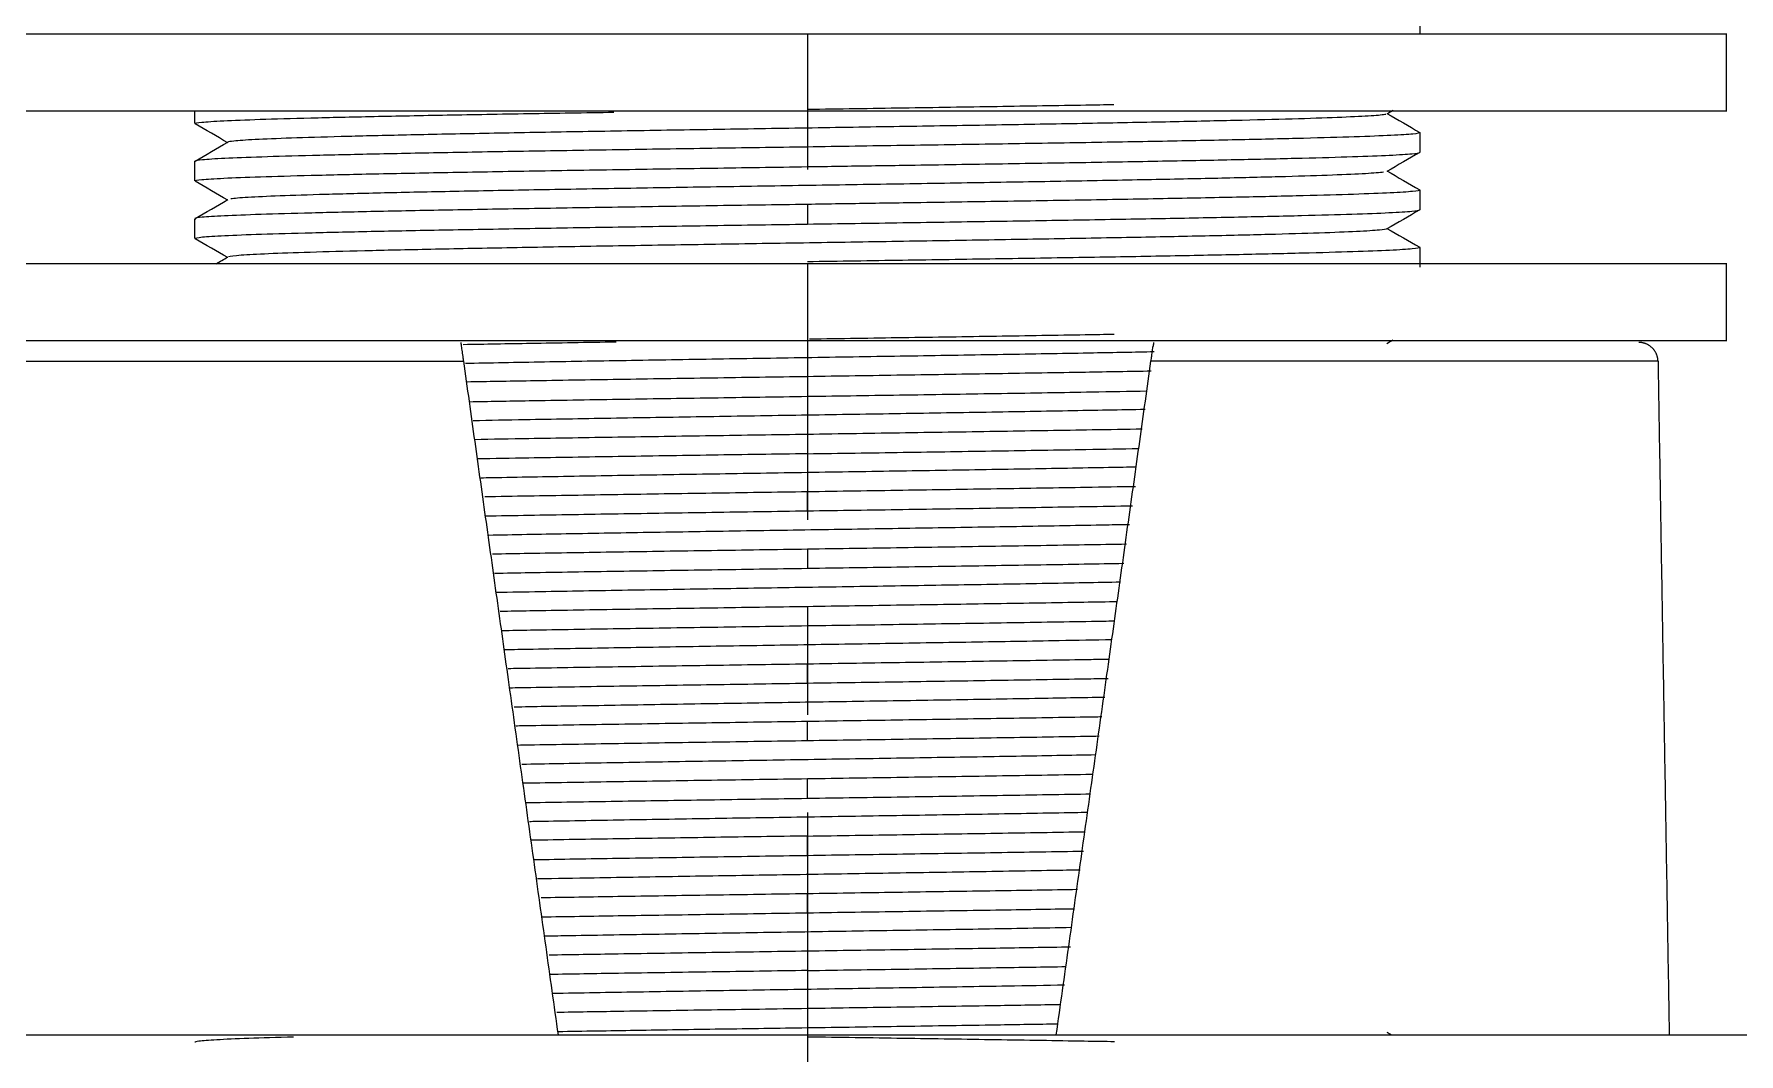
# Model space of a CAD drawing. Extents: x 14141 to 14735, y -16276 to -15436.
# Drawn here: x 14581.89 to 14626.42, y -16032.28 to -16005.64 of the extents above; entities that cross this region are included whole.
import ezdxf

# ---------------------------------------------------------------- set-up
doc = ezdxf.new("R2010")
doc.units = 0
doc.header["$MEASUREMENT"] = 0
doc.linetypes.add('CENTER', pattern=[47.5, 22, -8.5, 8.5, -8.5])
doc.linetypes.add('CENTER2', pattern=[28.575, 19.05, -3.175, 3.175, -3.175])
doc.layers.get('0').update_dxf_attribs({"linetype": 'CONTINUOUS'})
doc.layers.add('CENTER', color=1, linetype='CENTER2')

msp = doc.modelspace()

# ---------------------------------------------------------------- linework, layer by layer
at = {"lineweight": -3}
for points, weights in [([(14602.088, -16005.642), (14578.088, -16005.642), (14578.088, -16005.642)], [1, 0.707106781187, 1]), ([(14626.088, -16005.642), (14626.088, -16005.642), (14602.088, -16005.642)], [1, 0.707106781187, 1]), ([(14578.088, -16007.642), (14578.088, -16007.642), (14602.088, -16007.642)], [1, 0.707106781187, 1]), ([(14602.088, -16007.642), (14626.088, -16007.642), (14626.088, -16007.642)], [1, 0.707106781187, 1]), ([(14602.088, -16011.642), (14578.088, -16011.642), (14578.088, -16011.642)], [1, 0.707106781187, 1]), ([(14626.088, -16011.642), (14626.088, -16011.642), (14602.088, -16011.642)], [1, 0.707106781187, 1]), ([(14578.088, -16013.642), (14578.088, -16013.642), (14602.088, -16013.642)], [1, 0.707106781187, 1]), ([(14602.088, -16013.642), (14626.088, -16013.642), (14626.088, -16013.642)], [1, 0.707106781187, 1]), ([(14593.057, -16013.797), (14593.05, -16013.746), (14593.043, -16013.695)], [1.00018138776, 1.00009711703, 1]), ([(14593.113, -16014.195), (14593.105, -16014.137), (14593.097, -16014.079)], [1.00064820492, 1.00060940843, 1.00055310847]), ([(14611.133, -16013.695), (14611.126, -16013.744), (14611.119, -16013.792)], [1, 1.00003048769, 1.00004927092]), ([(14579.869, -16014.189), (14579.869, -16014.189), (14593.113, -16014.189)], [1, 0.837843470874, 1]), ([(14595.585, -16031.785), (14594.313, -16022.729), (14593.113, -16014.189)], [0.885204992467, 0.875321584899, 0.868524332197]), ([(14608.591, -16031.785), (14609.863, -16022.729), (14611.064, -16014.189)], [0.885204992467, 0.875321584899, 0.868524332197]), ([(14624.307, -16014.189), (14624.307, -16014.189), (14611.064, -16014.189)], [1, 0.837843470874, 1])]:
    msp.add_rational_spline(points, weights, degree=2, dxfattribs=at)
for points, degree in [([(14602.088, -16005.642), (14602.088, -16006.642), (14602.088, -16007.642)], 2), ([(14618.088, -16005.215), (14618.088, -16005.429), (14618.088, -16005.642)], 2), ([(14626.088, -16005.642), (14626.088, -16006.642), (14626.088, -16007.642)], 2), ([(14586.088, -16007.979), (14586.088, -16007.811), (14586.088, -16007.642)], 2), ([(14617.228, -16007.716), (14617.513, -16007.88), (14617.798, -16008.045), (14618.083, -16008.209)], 3), ([(14617.387, -16007.637), (14617.334, -16007.668), (14617.281, -16007.698), (14617.229, -16007.729)], 3), ([(14586.948, -16008.479), (14586.663, -16008.314), (14586.379, -16008.15), (14586.094, -16007.985)], 3), ([(14618.088, -16008.215), (14618.088, -16008.472), (14618.088, -16008.729)], 2), ([(14586.094, -16008.96), (14586.379, -16008.795), (14586.663, -16008.63), (14586.948, -16008.466)], 3), ([(14602.088, -16008.591), (14602.088, -16008.847), (14602.088, -16009.104)], 2), ([(14618.082, -16008.735), (14617.798, -16008.9), (14617.513, -16009.064), (14617.228, -16009.229)], 3), ([(14586.088, -16009.479), (14586.088, -16009.222), (14586.088, -16008.965)], 2), ([(14602.088, -16009.104), (14602.367, -16009.1), (14602.926, -16009.092), (14603.761, -16009.079), (14604.315, -16009.071), (14604.591, -16009.067)], 3), ([(14586.948, -16009.979), (14586.663, -16009.814), (14586.379, -16009.65), (14586.094, -16009.485)], 3), ([(14604.457, -16009.56), (14603.649, -16009.573), (14602.01, -16009.598), (14599.551, -16009.637), (14597.159, -16009.676), (14594.921, -16009.714), (14592.831, -16009.753), (14590.998, -16009.792), (14589.455, -16009.831), (14588.255, -16009.87), (14587.419, -16009.908), (14587.113, -16009.934), (14587.027, -16009.947)], 3), ([(14617.137, -16009.249), (14617.045, -16009.262), (14616.728, -16009.288), (14615.862, -16009.327), (14614.635, -16009.366), (14613.064, -16009.405), (14611.24, -16009.443), (14609.153, -16009.482), (14606.876, -16009.521), (14605.271, -16009.547), (14604.457, -16009.56)], 3), ([(14617.228, -16009.216), (14617.513, -16009.381), (14617.798, -16009.545), (14618.083, -16009.71)], 3), ([(14586.094, -16010.46), (14586.378, -16010.295), (14586.663, -16010.131), (14586.948, -16009.966)], 3), ([(14604.591, -16010.053), (14604.315, -16010.057), (14603.761, -16010.065), (14602.926, -16010.078), (14602.367, -16010.086), (14602.088, -16010.091)], 3), ([(14602.088, -16010.091), (14602.088, -16010.347), (14602.088, -16010.604)], 2), ([(14618.088, -16009.715), (14618.088, -16009.972), (14618.088, -16010.229)], 2), ([(14586.088, -16010.979), (14586.088, -16010.722), (14586.088, -16010.465)], 2), ([(14586.088, -16010.466), (14586.088, -16010.469), (14586.094, -16010.473), (14586.105, -16010.476)], 3), ([(14618.082, -16010.236), (14617.798, -16010.4), (14617.513, -16010.564), (14617.228, -16010.729)], 3), ([(14618.088, -16010.229), (14618.088, -16010.229), (14618.088, -16010.228), (14618.088, -16010.228)], 3), ([(14586.948, -16011.479), (14586.663, -16011.314), (14586.378, -16011.15), (14586.094, -16010.986)], 3), ([(14617.228, -16010.716), (14617.513, -16010.881), (14617.798, -16011.045), (14618.083, -16011.21)], 3), ([(14618.088, -16011.216), (14618.087, -16011.228), (14617.949, -16011.254), (14617.357, -16011.291), (14616.391, -16011.328), (14615.072, -16011.366), (14613.411, -16011.404), (14611.473, -16011.442), (14609.349, -16011.479), (14607.019, -16011.516), (14604.58, -16011.553), (14602.918, -16011.578), (14602.088, -16011.591)], 3), ([(14618.088, -16011.215), (14618.088, -16011.472), (14618.088, -16011.729)], 2), ([(14586.643, -16011.642), (14586.745, -16011.583), (14586.846, -16011.525), (14586.948, -16011.466)], 3), ([(14602.088, -16011.642), (14602.088, -16012.642), (14602.088, -16013.642)], 2), ([(14626.088, -16011.642), (14626.088, -16012.642), (14626.088, -16013.642)], 2), ([(14617.384, -16013.639), (14617.332, -16013.669), (14617.28, -16013.699), (14617.228, -16013.729)], 3), ([(14624.307, -16014.189), (14624.453, -16022.987), (14624.6, -16031.785)], 2), ([(14624.307, -16014.189), (14624.453, -16022.987), (14624.6, -16031.785)], 2), ([(14602.088, -16014.591), (14602.088, -16014.847), (14602.088, -16015.104)], 2), ([(14602.088, -16016.091), (14602.088, -16016.347), (14602.088, -16016.604)], 2), ([(14602.088, -16018.104), (14602.088, -16017.847), (14602.088, -16017.591)], 2), ([(14602.088, -16019.091), (14602.088, -16019.347), (14602.088, -16019.604)], 2), ([(14602.088, -16020.591), (14602.088, -16020.847), (14602.088, -16021.104)], 2), ([(14602.088, -16022.604), (14602.088, -16022.347), (14602.088, -16022.091)], 2), ([(14602.088, -16024.104), (14602.088, -16023.847), (14602.088, -16023.591)], 2), ([(14602.088, -16025.604), (14602.088, -16025.347), (14602.088, -16025.091)], 2), ([(14602.088, -16027.104), (14602.088, -16026.847), (14602.088, -16026.591)], 2), ([(14602.088, -16028.604), (14602.088, -16028.347), (14602.088, -16028.091)], 2), ([(14602.088, -16029.591), (14602.088, -16029.847), (14602.088, -16030.104)], 2), ([(14602.088, -16031.091), (14602.088, -16031.348), (14602.088, -16031.605)], 2), ([(14617.228, -16031.716), (14617.268, -16031.739), (14617.308, -16031.762), (14617.348, -16031.785)], 3)]:
    msp.add_open_spline(points, degree=degree, dxfattribs=at)
for points, knots in [([(14586.088, -16007.979), (14586.088, -16007.967), (14586.212, -16007.943), (14586.779, -16007.906), (14587.732, -16007.868), (14589.066, -16007.83), (14590.727, -16007.792), (14592.645, -16007.754), (14594.743, -16007.718), (14596.271, -16007.693), (14597.037, -16007.681)], [-25.124387, -25.124387, -25.124387, -25.124387, -22.68959, -20.168525, -17.647459, -15.126394, -12.605328, -10.084262, -7.563197, -5.155163, -5.155163, -5.155163, -5.155163]), ([(14617.194, -16007.74), (14617.133, -16007.753), (14616.88, -16007.778), (14616.111, -16007.817), (14614.971, -16007.856), (14613.497, -16007.895), (14611.724, -16007.933), (14609.702, -16007.972), (14607.482, -16008.011), (14605.109, -16008.049), (14602.673, -16008.088), (14600.232, -16008.126), (14597.801, -16008.165), (14595.494, -16008.204), (14593.355, -16008.243), (14591.462, -16008.282), (14589.859, -16008.32), (14588.549, -16008.359), (14587.605, -16008.398), (14587.09, -16008.434), (14586.965, -16008.456), (14586.948, -16008.466)], [246.569462, 246.569462, 246.569462, 246.569462, 249.035157, 251.500851, 253.966546, 256.43224, 258.897935, 261.36363, 263.829324, 266.295019, 268.760713, 271.226408, 273.692103, 276.157797, 278.623492, 281.089187, 283.554881, 286.020576, 288.48627, 290.951965, 292.805149, 292.805149, 292.805149, 292.805149]), ([(14602.088, -16007.604), (14602.923, -16007.592), (14604.597, -16007.567), (14607.065, -16007.529), (14608.883, -16007.5), (14609.854, -16007.483), (14610.092, -16007.479)], [-50.421323, -50.421323, -50.421323, -50.421323, -47.900257, -45.379191, -42.858125, -42.017192, -42.017192, -42.017192, -42.017192]), ([(14618.088, -16008.215), (14618.088, -16008.228), (14617.963, -16008.252), (14617.392, -16008.289), (14616.437, -16008.327), (14615.102, -16008.365), (14613.452, -16008.403), (14611.528, -16008.441), (14609.404, -16008.478), (14607.053, -16008.515), (14604.582, -16008.553), (14602.917, -16008.578), (14602.088, -16008.591)], [-25.140627, -25.140627, -25.140627, -25.140627, -22.689595, -20.168528, -17.647462, -15.126396, -12.60533, -10.084264, -7.563198, -5.042132, -2.521066, 0, 0, 0, 0]), ([(14602.088, -16008.591), (14601.254, -16008.603), (14599.582, -16008.628), (14597.114, -16008.666), (14594.778, -16008.703), (14592.664, -16008.74), (14590.761, -16008.777), (14589.109, -16008.815), (14587.775, -16008.853), (14586.814, -16008.89), (14586.255, -16008.926), (14586.112, -16008.949), (14586.093, -16008.959)], [-50.421312, -50.421312, -50.421312, -50.421312, -47.900246, -45.379181, -42.858115, -40.33705, -37.815984, -35.294918, -32.773853, -30.252787, -27.731722, -25.587436, -25.587436, -25.587436, -25.587436]), ([(14604.591, -16009.067), (14605.417, -16009.054), (14607.049, -16009.029), (14609.397, -16008.992), (14611.534, -16008.954), (14613.427, -16008.917), (14615.065, -16008.88), (14616.383, -16008.842), (14617.349, -16008.805), (14617.917, -16008.77), (14618.063, -16008.746), (14618.082, -16008.736)], [-47.899997, -47.899997, -47.899997, -47.899997, -45.378945, -42.857892, -40.33684, -37.815787, -35.294735, -32.773682, -30.25263, -27.731577, -25.566813, -25.566813, -25.566813, -25.566813]), ([(14586.088, -16009.479), (14586.088, -16009.467), (14586.216, -16009.442), (14586.786, -16009.405), (14587.738, -16009.368), (14589.074, -16009.33), (14590.744, -16009.291), (14592.668, -16009.254), (14594.785, -16009.217), (14597.123, -16009.179), (14599.588, -16009.142), (14601.256, -16009.117), (14602.088, -16009.104)], [25.299503, 25.299503, 25.299503, 25.299503, 27.731686, 30.252749, 32.773811, 35.294873, 37.815936, 40.336998, 42.85806, 45.379123, 47.900185, 50.421248, 50.421248, 50.421248, 50.421248]), ([(14602.088, -16010.091), (14601.254, -16010.103), (14599.581, -16010.128), (14597.116, -16010.166), (14594.782, -16010.203), (14592.671, -16010.24), (14590.753, -16010.277), (14589.087, -16010.316), (14587.754, -16010.354), (14586.801, -16010.391), (14586.252, -16010.426), (14586.111, -16010.449), (14586.093, -16010.459)], [0, 0, 0, 0, 2.521064, 5.042128, 7.563192, 10.084257, 12.605321, 15.126385, 17.647449, 20.168513, 22.689577, 24.789456, 24.789456, 24.789456, 24.789456]), ([(14618.088, -16009.715), (14618.088, -16009.728), (14617.958, -16009.753), (14617.376, -16009.79), (14616.416, -16009.828), (14615.097, -16009.865), (14613.451, -16009.903), (14611.546, -16009.94), (14609.398, -16009.978), (14607.044, -16010.016), (14605.414, -16010.041), (14604.591, -16010.053)], [-22.662987, -22.662987, -22.662987, -22.662987, -20.168418, -17.647365, -15.126313, -12.605261, -10.084209, -7.563157, -5.042104, -2.521052, 0, 0, 0, 0]), ([(14602.088, -16010.604), (14602.924, -16010.592), (14604.595, -16010.567), (14607.034, -16010.53), (14609.357, -16010.492), (14611.47, -16010.455), (14613.396, -16010.418), (14615.051, -16010.38), (14616.37, -16010.343), (14617.341, -16010.306), (14617.913, -16010.27), (14618.063, -16010.246), (14618.083, -16010.236)], [-50.42125, -50.42125, -50.42125, -50.42125, -47.900188, -45.379125, -42.858063, -40.337, -37.815938, -35.294875, -32.773813, -30.25275, -27.731688, -25.568798, -25.568798, -25.568798, -25.568798]), ([(14586.088, -16010.979), (14586.088, -16010.967), (14586.223, -16010.941), (14586.812, -16010.904), (14587.768, -16010.867), (14589.1, -16010.829), (14590.762, -16010.791), (14592.68, -16010.754), (14594.803, -16010.717), (14597.123, -16010.679), (14599.588, -16010.642), (14601.256, -16010.617), (14602.088, -16010.604)], [25.230111, 25.230111, 25.230111, 25.230111, 27.731705, 30.252769, 32.773833, 35.294897, 37.815961, 40.337025, 42.858089, 45.379153, 47.900217, 50.421281, 50.421281, 50.421281, 50.421281]), ([(14617.228, -16010.729), (14617.209, -16010.74), (14617.064, -16010.763), (14616.492, -16010.8), (14615.52, -16010.839), (14614.183, -16010.878), (14612.523, -16010.917), (14610.589, -16010.956), (14608.421, -16010.995), (14606.119, -16011.033), (14603.696, -16011.072), (14601.214, -16011.111), (14598.767, -16011.15), (14596.41, -16011.188), (14594.206, -16011.227), (14592.212, -16011.266), (14590.476, -16011.304), (14589.047, -16011.343), (14587.955, -16011.382), (14587.235, -16011.42), (14587.011, -16011.446), (14586.966, -16011.459)], [74.361687, 74.361687, 74.361687, 74.361687, 76.436433, 78.902125, 81.367816, 83.833508, 86.299199, 88.76489, 91.230582, 93.696273, 96.161965, 98.627656, 101.093347, 103.559039, 106.02473, 108.490422, 110.956113, 113.421804, 115.887496, 118.353187, 120.818879, 120.818879, 120.818879, 120.818879]), ([(14602.142, -16013.603), (14602.958, -16013.591), (14604.609, -16013.567), (14607.053, -16013.529), (14608.874, -16013.5), (14609.855, -16013.483), (14610.104, -16013.479)], [0.054747, 0.054747, 0.054747, 0.054747, 2.521065, 5.04213, 7.563196, 8.43931, 8.43931, 8.43931, 8.43931]), ([(14593.102, -16014.112), (14593.093, -16014.05), (14593.085, -16013.99), (14593.077, -16013.938), (14593.07, -16013.883), (14593.063, -16013.835), (14593.057, -16013.797)], [-0.7648052, -0.7648052, -0.7648052, -0.7648052, -0.5695643, -0.5695643, -0.5695643, -0.3619061, -0.3619061, -0.3619061, -0.3619061]), ([(14593.101, -16013.747), (14593.666, -16013.737), (14594.939, -16013.715), (14596.33, -16013.692), (14597.095, -16013.68)], [40.786311, 40.786311, 40.786311, 40.786311, 42.858089, 45.285857, 45.285857, 45.285857, 45.285857]), ([(14611.146, -16013.944), (14610.638, -16013.954), (14609.421, -16013.977), (14607.375, -16014.012), (14604.983, -16014.051), (14602.518, -16014.09), (14600.041, -16014.129), (14597.626, -16014.168), (14595.328, -16014.207), (14593.887, -16014.234), (14593.19, -16014.247), (14593.156, -16014.248)], [279.187192, 279.187192, 279.187192, 279.187192, 281.08882, 283.554511, 286.020202, 288.485894, 290.951585, 293.417277, 295.882968, 298.348659, 298.475952, 298.475952, 298.475952, 298.475952]), ([(14611.064, -16014.189), (14611.07, -16014.142), (14611.077, -16014.096), (14611.083, -16014.052), (14611.09, -16014.001), (14611.097, -16013.952), (14611.103, -16013.91), (14611.109, -16013.864), (14611.115, -16013.824), (14611.119, -16013.792)], [0, 0, 0, 0, 0.1432172, 0.1432172, 0.1432172, 0.311237, 0.311237, 0.311237, 0.4904467, 0.4904467, 0.4904467, 0.4904467]), ([(14611.069, -16014.448), (14610.517, -16014.458), (14609.232, -16014.48), (14607.055, -16014.515), (14604.59, -16014.553), (14602.921, -16014.578), (14602.088, -16014.591)], [40.832697, 40.832697, 40.832697, 40.832697, 42.858062, 45.379124, 47.900187, 50.421249, 50.421249, 50.421249, 50.421249]), ([(14602.088, -16014.591), (14601.253, -16014.603), (14599.583, -16014.628), (14597.151, -16014.665), (14594.992, -16014.7), (14593.731, -16014.722), (14593.2, -16014.731)], [0, 0, 0, 0, 2.521062, 5.042125, 7.563187, 9.516996, 9.516996, 9.516996, 9.516996]), ([(14602.088, -16015.104), (14602.945, -16015.091), (14604.662, -16015.066), (14607.188, -16015.027), (14609.283, -16014.993), (14610.493, -16014.972), (14610.955, -16014.964)], [-23.109228, -23.109228, -23.109228, -23.109228, -20.541536, -17.973844, -15.406152, -13.72159, -13.72159, -13.72159, -13.72159]), ([(14593.261, -16015.244), (14593.762, -16015.235), (14594.997, -16015.214), (14597.131, -16015.179), (14599.594, -16015.142), (14601.259, -16015.117), (14602.088, -16015.104)], [-9.388002, -9.388002, -9.388002, -9.388002, -7.563198, -5.042132, -2.521066, 0, 0, 0, 0]), ([(14610.913, -16015.449), (14610.272, -16015.461), (14608.891, -16015.486), (14606.628, -16015.525), (14604.224, -16015.564), (14601.789, -16015.602), (14599.326, -16015.641), (14596.933, -16015.68), (14594.944, -16015.714), (14593.795, -16015.735), (14593.359, -16015.744)], [12.431138, 12.431138, 12.431138, 12.431138, 14.794148, 17.25984, 19.725531, 22.191223, 24.656914, 27.122606, 29.588297, 31.1906, 31.1906, 31.1906, 31.1906]), ([(14593.399, -16016.228), (14593.856, -16016.219), (14595.041, -16016.199), (14597.115, -16016.166), (14599.577, -16016.128), (14601.252, -16016.103), (14602.088, -16016.091)], [41.191287, 41.191287, 41.191287, 41.191287, 42.858123, 45.379189, 47.900255, 50.421321, 50.421321, 50.421321, 50.421321]), ([(14602.088, -16016.091), (14602.945, -16016.078), (14604.66, -16016.052), (14607.189, -16016.013), (14609.241, -16015.98), (14610.412, -16015.96), (14610.836, -16015.952)], [0, 0, 0, 0, 2.567699, 5.135399, 7.703098, 9.233625, 9.233625, 9.233625, 9.233625]), ([(14602.088, -16016.604), (14601.26, -16016.616), (14599.596, -16016.642), (14597.124, -16016.679), (14595.075, -16016.712), (14593.904, -16016.732), (14593.471, -16016.74)], [-50.421313, -50.421313, -50.421313, -50.421313, -47.900248, -45.379182, -42.858116, -41.301723, -41.301723, -41.301723, -41.301723]), ([(14602.088, -16016.604), (14602.923, -16016.592), (14604.598, -16016.567), (14607.066, -16016.529), (14609.124, -16016.496), (14610.298, -16016.476), (14610.743, -16016.468)], [-50.421325, -50.421325, -50.421325, -50.421325, -47.900259, -45.379192, -42.858126, -41.240399, -41.240399, -41.240399, -41.240399]), ([(14610.68, -16016.953), (14610.568, -16016.955), (14609.775, -16016.97), (14608.214, -16016.998), (14605.892, -16017.037), (14603.472, -16017.075), (14601.016, -16017.114), (14598.58, -16017.153), (14596.248, -16017.191), (14594.611, -16017.22), (14593.743, -16017.236), (14593.561, -16017.24)], [108.07985, 108.07985, 108.07985, 108.07985, 108.490422, 110.956114, 113.421805, 115.887497, 118.353188, 120.818879, 123.284571, 125.750262, 126.410771, 126.410771, 126.410771, 126.410771]), ([(14593.661, -16017.723), (14594.036, -16017.716), (14595.142, -16017.697), (14597.114, -16017.666), (14599.582, -16017.628), (14601.254, -16017.603), (14602.088, -16017.591)], [-8.904999, -8.904999, -8.904999, -8.904999, -7.563197, -5.042131, -2.521066, 0, 0, 0, 0]), ([(14602.088, -16017.591), (14602.917, -16017.578), (14604.582, -16017.553), (14607.053, -16017.515), (14609.087, -16017.483), (14610.24, -16017.463), (14610.659, -16017.456)], [0, 0, 0, 0, 2.521066, 5.042132, 7.563199, 9.065606, 9.065606, 9.065606, 9.065606]), ([(14602.088, -16018.104), (14601.257, -16018.116), (14599.588, -16018.142), (14597.123, -16018.179), (14595.155, -16018.211), (14594.052, -16018.23), (14593.681, -16018.236)], [-50.421249, -50.421249, -50.421249, -50.421249, -47.900186, -45.379124, -42.858062, -41.534026, -41.534026, -41.534026, -41.534026]), ([(14610.584, -16017.971), (14610.18, -16017.978), (14609.049, -16017.997), (14607.039, -16018.03), (14604.596, -16018.067), (14602.924, -16018.092), (14602.088, -16018.104)], [-9.021131, -9.021131, -9.021131, -9.021131, -7.563192, -5.042128, -2.521064, 0, 0, 0, 0]), ([(14610.503, -16018.457), (14610.304, -16018.46), (14609.407, -16018.477), (14607.708, -16018.507), (14605.374, -16018.545), (14602.947, -16018.584), (14600.489, -16018.622), (14598.075, -16018.661), (14595.807, -16018.699), (14594.411, -16018.724), (14593.764, -16018.736)], [203.931063, 203.931063, 203.931063, 203.931063, 204.652388, 207.118079, 209.58377, 212.049462, 214.515153, 216.980845, 219.446536, 221.777599, 221.777599, 221.777599, 221.777599]), ([(14602.088, -16019.091), (14602.917, -16019.078), (14604.579, -16019.053), (14607.021, -16019.016), (14608.981, -16018.984), (14610.07, -16018.966), (14610.426, -16018.96)], [-50.421291, -50.421291, -50.421291, -50.421291, -47.900226, -45.379162, -42.858097, -41.58991, -41.58991, -41.58991, -41.58991]), ([(14593.864, -16019.219), (14594.175, -16019.214), (14595.217, -16019.196), (14597.114, -16019.166), (14599.58, -16019.128), (14601.253, -16019.103), (14602.088, -16019.091)], [-8.66715, -8.66715, -8.66715, -8.66715, -7.563191, -5.042128, -2.521064, 0, 0, 0, 0]), ([(14602.088, -16019.604), (14601.256, -16019.617), (14599.587, -16019.642), (14597.123, -16019.679), (14595.249, -16019.709), (14594.217, -16019.727), (14593.918, -16019.732)], [0, 0, 0, 0, 2.521063, 5.042127, 7.56319, 8.623307, 8.623307, 8.623307, 8.623307]), ([(14610.351, -16019.475), (14610.015, -16019.481), (14608.949, -16019.499), (14607.032, -16019.53), (14604.595, -16019.567), (14602.924, -16019.592), (14602.088, -16019.604)], [41.661275, 41.661275, 41.661275, 41.661275, 42.858055, 45.379117, 47.900179, 50.421241, 50.421241, 50.421241, 50.421241]), ([(14610.27, -16019.961), (14609.963, -16019.967), (14608.942, -16019.985), (14607.09, -16020.017), (14604.697, -16020.056), (14602.222, -16020.095), (14599.772, -16020.134), (14597.382, -16020.172), (14595.439, -16020.205), (14594.34, -16020.225), (14593.967, -16020.232)], [299.71511, 299.71511, 299.71511, 299.71511, 300.814353, 303.280044, 305.745736, 308.211427, 310.677118, 313.14281, 315.608501, 316.935044, 316.935044, 316.935044, 316.935044]), ([(14594.067, -16020.716), (14594.32, -16020.711), (14595.305, -16020.695), (14597.124, -16020.665), (14599.587, -16020.628), (14601.255, -16020.603), (14602.088, -16020.591)], [41.96899, 41.96899, 41.96899, 41.96899, 42.858119, 45.379185, 47.900251, 50.421317, 50.421317, 50.421317, 50.421317]), ([(14602.088, -16020.591), (14602.918, -16020.578), (14604.58, -16020.553), (14607.016, -16020.516), (14608.883, -16020.486), (14609.905, -16020.469), (14610.193, -16020.464)], [0, 0, 0, 0, 2.521065, 5.042129, 7.563194, 8.577222, 8.577222, 8.577222, 8.577222]), ([(14602.088, -16021.104), (14601.257, -16021.116), (14599.591, -16021.142), (14597.139, -16021.179), (14595.335, -16021.208), (14594.361, -16021.225), (14594.12, -16021.229)], [0, 0, 0, 0, 2.521066, 5.042132, 7.563198, 8.405281, 8.405281, 8.405281, 8.405281]), ([(14610.117, -16020.979), (14609.916, -16020.982), (14608.965, -16020.998), (14607.176, -16021.027), (14604.653, -16021.066), (14602.943, -16021.092), (14602.088, -16021.104)], [35.290831, 35.290831, 35.290831, 35.290831, 35.990552, 38.561306, 41.13206, 43.702814, 43.702814, 43.702814, 43.702814]), ([(14610.041, -16021.465), (14609.596, -16021.473), (14608.417, -16021.495), (14606.395, -16021.529), (14603.987, -16021.567), (14601.532, -16021.606), (14599.092, -16021.645), (14596.728, -16021.683), (14595.11, -16021.711), (14594.289, -16021.726), (14594.172, -16021.728)], [32.945995, 32.945995, 32.945995, 32.945995, 34.51968, 36.985371, 39.451063, 41.916754, 44.382445, 46.848137, 49.313828, 49.725766, 49.725766, 49.725766, 49.725766]), ([(14594.27, -16022.212), (14594.46, -16022.209), (14595.383, -16022.193), (14597.127, -16022.165), (14599.579, -16022.128), (14601.251, -16022.103), (14602.088, -16022.091)], [42.192537, 42.192537, 42.192537, 42.192537, 42.858078, 45.379141, 47.900204, 50.421268, 50.421268, 50.421268, 50.421268]), ([(14602.088, -16022.091), (14602.945, -16022.078), (14604.659, -16022.052), (14607.179, -16022.013), (14608.913, -16021.985), (14609.816, -16021.97), (14609.97, -16021.967)], [0, 0, 0, 0, 2.570747, 5.141495, 7.712242, 8.246918, 8.246918, 8.246918, 8.246918]), ([(14609.941, -16022.482), (14609.745, -16022.485), (14608.816, -16022.501), (14607.054, -16022.529), (14604.592, -16022.567), (14602.922, -16022.592), (14602.088, -16022.604)], [42.174468, 42.174468, 42.174468, 42.174468, 42.8581, 45.379164, 47.900229, 50.421294, 50.421294, 50.421294, 50.421294]), ([(14602.088, -16022.604), (14601.26, -16022.617), (14599.599, -16022.642), (14597.168, -16022.679), (14595.415, -16022.707), (14594.501, -16022.722), (14594.323, -16022.725)], [-50.421276, -50.421276, -50.421276, -50.421276, -47.900212, -45.379148, -42.858084, -42.241748, -42.241748, -42.241748, -42.241748]), ([(14609.86, -16022.969), (14609.271, -16022.979), (14607.923, -16023.003), (14605.703, -16023.04), (14603.259, -16023.079), (14600.825, -16023.117), (14598.382, -16023.156), (14596.237, -16023.192), (14594.957, -16023.214), (14594.428, -16023.224)], [128.624577, 128.624577, 128.624577, 128.624577, 130.681645, 133.147336, 135.613028, 138.078719, 140.544411, 143.010102, 144.858434, 144.858434, 144.858434, 144.858434]), ([(14594.473, -16023.709), (14594.599, -16023.707), (14595.459, -16023.692), (14597.151, -16023.665), (14599.583, -16023.628), (14601.253, -16023.603), (14602.088, -16023.591)], [-8.000875, -8.000875, -8.000875, -8.000875, -7.563187, -5.042125, -2.521062, 0, 0, 0, 0]), ([(14602.088, -16023.591), (14602.921, -16023.578), (14604.59, -16023.553), (14607.055, -16023.515), (14608.761, -16023.488), (14609.64, -16023.473), (14609.783, -16023.471)], [0, 0, 0, 0, 2.521062, 5.042124, 7.563186, 8.058164, 8.058164, 8.058164, 8.058164]), ([(14602.088, -16024.104), (14601.259, -16024.117), (14599.594, -16024.141), (14597.134, -16024.179), (14595.462, -16024.206), (14594.624, -16024.22), (14594.526, -16024.222)], [-50.421313, -50.421313, -50.421313, -50.421313, -47.900247, -45.379181, -42.858116, -42.520822, -42.520822, -42.520822, -42.520822]), ([(14609.708, -16023.986), (14609.594, -16023.988), (14608.742, -16024.002), (14607.063, -16024.029), (14604.595, -16024.067), (14602.922, -16024.092), (14602.088, -16024.104)], [-7.956425, -7.956425, -7.956425, -7.956425, -7.563193, -5.042129, -2.521064, 0, 0, 0, 0]), ([(14609.627, -16024.473), (14608.959, -16024.485), (14607.528, -16024.51), (14605.193, -16024.548), (14602.732, -16024.587), (14600.257, -16024.626), (14597.838, -16024.665), (14595.986, -16024.696), (14594.944, -16024.714), (14594.631, -16024.72)], [224.514087, 224.514087, 224.514087, 224.514087, 226.84361, 229.309302, 231.774993, 234.240685, 236.706376, 239.172067, 240.260093, 240.260093, 240.260093, 240.260093]), ([(14594.675, -16025.205), (14594.723, -16025.205), (14595.508, -16025.191), (14597.117, -16025.166), (14599.577, -16025.128), (14601.252, -16025.103), (14602.088, -16025.091)], [-7.726758, -7.726758, -7.726758, -7.726758, -7.563197, -5.042131, -2.521066, 0, 0, 0, 0]), ([(14602.088, -16025.091), (14602.917, -16025.078), (14604.583, -16025.053), (14607.052, -16025.016), (14608.681, -16024.989), (14609.487, -16024.976), (14609.55, -16024.975)], [-50.421277, -50.421277, -50.421277, -50.421277, -47.900213, -45.379149, -42.858085, -42.643323, -42.643323, -42.643323, -42.643323]), ([(14594.733, -16025.718), (14594.811, -16025.717), (14595.621, -16025.703), (14597.238, -16025.678), (14599.657, -16025.641), (14601.281, -16025.616), (14602.088, -16025.604)], [-7.571785, -7.571785, -7.571785, -7.571785, -7.309426, -4.872951, -2.436475, 0, 0, 0, 0]), ([(14602.088, -16025.604), (14602.923, -16025.592), (14604.597, -16025.567), (14607.065, -16025.529), (14608.662, -16025.503), (14609.438, -16025.49), (14609.475, -16025.49)], [-50.421322, -50.421322, -50.421322, -50.421322, -47.900256, -45.37919, -42.858124, -42.731231, -42.731231, -42.731231, -42.731231]), ([(14609.407, -16025.977), (14609.295, -16025.979), (14608.458, -16025.994), (14606.822, -16026.022), (14604.424, -16026.06), (14601.968, -16026.099), (14599.518, -16026.138), (14597.136, -16026.176), (14595.607, -16026.203), (14594.861, -16026.216), (14594.834, -16026.216)], [320.15433, 320.15433, 320.15433, 320.15433, 320.539884, 323.005576, 325.471267, 327.936958, 330.40265, 332.868341, 335.334033, 335.426841, 335.426841, 335.426841, 335.426841]), ([(14602.088, -16026.591), (14602.917, -16026.578), (14604.582, -16026.553), (14607.042, -16026.516), (14608.6, -16026.491), (14609.337, -16026.478)], [0, 0, 0, 0, 2.521066, 5.042132, 7.530118, 7.530118, 7.530118, 7.530118]), ([(14602.088, -16026.591), (14601.284, -16026.602), (14599.671, -16026.627), (14597.282, -16026.663), (14595.707, -16026.688), (14594.93, -16026.701), (14594.878, -16026.702)], [-36.547135, -36.547135, -36.547135, -36.547135, -34.110659, -31.674183, -29.237708, -29.060691, -29.060691, -29.060691, -29.060691]), ([(14609.298, -16026.993), (14608.569, -16027.005), (14607.022, -16027.03), (14604.596, -16027.067), (14602.924, -16027.092), (14602.088, -16027.104)], [42.900266, 42.900266, 42.900266, 42.900266, 45.379144, 47.900207, 50.421271, 50.421271, 50.421271, 50.421271]), ([(14602.088, -16027.104), (14601.256, -16027.117), (14599.588, -16027.142), (14597.167, -16027.179), (14595.649, -16027.203), (14594.943, -16027.215)], [-50.421246, -50.421246, -50.421246, -50.421246, -47.900184, -45.379122, -42.994939, -42.994939, -42.994939, -42.994939]), ([(14609.217, -16027.48), (14608.977, -16027.484), (14608, -16027.502), (14606.187, -16027.532), (14603.761, -16027.571), (14601.281, -16027.61), (14598.851, -16027.648), (14596.768, -16027.683), (14595.52, -16027.704), (14595.036, -16027.713)], [53.425963, 53.425963, 53.425963, 53.425963, 54.245211, 56.710903, 59.176594, 61.642285, 64.107977, 66.573668, 68.207401, 68.207401, 68.207401, 68.207401]), ([(14595.137, -16028.198), (14595.781, -16028.187), (14597.233, -16028.164), (14599.581, -16028.128), (14601.253, -16028.103), (14602.088, -16028.091)], [-7.204804, -7.204804, -7.204804, -7.204804, -5.042128, -2.521064, 0, 0, 0, 0]), ([(14602.088, -16028.091), (14602.917, -16028.078), (14604.579, -16028.053), (14606.95, -16028.017), (14608.452, -16027.993), (14609.14, -16027.982)], [0, 0, 0, 0, 2.521064, 5.042129, 7.351945, 7.351945, 7.351945, 7.351945]), ([(14602.088, -16028.604), (14601.256, -16028.617), (14599.588, -16028.642), (14597.24, -16028.678), (14595.796, -16028.701), (14595.154, -16028.711)], [0, 0, 0, 0, 2.521064, 5.042128, 7.204262, 7.204262, 7.204262, 7.204262]), ([(14609.065, -16028.497), (14608.404, -16028.508), (14606.94, -16028.531), (14604.595, -16028.567), (14602.924, -16028.592), (14602.088, -16028.604)], [43.148723, 43.148723, 43.148723, 43.148723, 45.379122, 47.900185, 50.421247, 50.421247, 50.421247, 50.421247]), ([(14608.984, -16028.984), (14608.612, -16028.991), (14607.493, -16029.01), (14605.535, -16029.043), (14603.109, -16029.081), (14600.625, -16029.12), (14598.197, -16029.159), (14596.411, -16029.189), (14595.456, -16029.205), (14595.239, -16029.209)], [149.139185, 149.139185, 149.139185, 149.139185, 150.407176, 152.872868, 155.338559, 157.804251, 160.269942, 162.735633, 163.471905, 163.471905, 163.471905, 163.471905]), ([(14595.34, -16029.694), (14595.925, -16029.685), (14597.307, -16029.663), (14599.586, -16029.628), (14601.255, -16029.603), (14602.088, -16029.591)], [-6.999399, -6.999399, -6.999399, -6.999399, -5.042132, -2.521066, 0, 0, 0, 0]), ([(14602.088, -16029.591), (14602.918, -16029.578), (14604.58, -16029.553), (14606.891, -16029.518), (14608.328, -16029.495), (14608.963, -16029.484)], [0, 0, 0, 0, 2.521065, 5.04213, 7.168376, 7.168376, 7.168376, 7.168376]), ([(14602.088, -16030.104), (14601.256, -16030.117), (14599.591, -16030.142), (14597.323, -16030.176), (14595.946, -16030.198), (14595.364, -16030.208)], [-50.421327, -50.421327, -50.421327, -50.421327, -47.90026, -45.379194, -43.43449, -43.43449, -43.43449, -43.43449]), ([(14602.088, -16030.104), (14602.924, -16030.092), (14604.595, -16030.067), (14606.876, -16030.032), (14608.255, -16030.01), (14608.842, -16030)], [0, 0, 0, 0, 2.521066, 5.042131, 7.007873, 7.007873, 7.007873, 7.007873]), ([(14608.808, -16030.487), (14608.32, -16030.496), (14607.064, -16030.518), (14604.95, -16030.552), (14602.499, -16030.591), (14600.042, -16030.629), (14597.66, -16030.668), (14596.157, -16030.693), (14595.442, -16030.706)], [244.936825, 244.936825, 244.936825, 244.936825, 246.569142, 249.034833, 251.500524, 253.966216, 256.431907, 258.838928, 258.838928, 258.838928, 258.838928]), ([(14602.088, -16031.091), (14602.92, -16031.078), (14604.587, -16031.053), (14606.821, -16031.019), (14608.158, -16030.998), (14608.703, -16030.989)], [-50.421313, -50.421313, -50.421313, -50.421313, -47.900247, -45.379182, -43.565605, -43.565605, -43.565605, -43.565605]), ([(14595.543, -16031.191), (14596.065, -16031.183), (14597.379, -16031.162), (14599.579, -16031.128), (14601.251, -16031.103), (14602.088, -16031.091)], [-6.781556, -6.781556, -6.781556, -6.781556, -5.042128, -2.521064, 0, 0, 0, 0]), ([(14588.669, -16031.842), (14588.226, -16031.854), (14587.442, -16031.878), (14586.606, -16031.915), (14586.172, -16031.949), (14586.088, -16031.97), (14586.088, -16031.979)], [0, 0, 0, 0, 2.460594, 4.921189, 7.381783, 9.244555, 9.244555, 9.244555, 9.244555]), ([(14602.088, -16031.605), (14601.33, -16031.616), (14599.814, -16031.638), (14597.625, -16031.671), (14596.236, -16031.694), (14595.58, -16031.705)], [0, 0, 0, 0, 2.279366, 4.558733, 6.717956, 6.717956, 6.717956, 6.717956]), ([(14608.63, -16031.504), (14608.11, -16031.512), (14606.793, -16031.533), (14604.591, -16031.567), (14602.922, -16031.593), (14602.088, -16031.605)], [43.657185, 43.657185, 43.657185, 43.657185, 45.379185, 47.900251, 50.421317, 50.421317, 50.421317, 50.421317]), ([(14610.11, -16031.966), (14609.852, -16031.961), (14608.862, -16031.945), (14607.034, -16031.915), (14604.595, -16031.878), (14602.924, -16031.853), (14602.088, -16031.841)], [41.946713, 41.946713, 41.946713, 41.946713, 42.858065, 45.379127, 47.90019, 50.421252, 50.421252, 50.421252, 50.421252])]:
    msp.add_open_spline(points, degree=3, knots=knots, dxfattribs=at)
for points, weights, knots in [([(14624.307, -16014.189), (14624.303, -16013.986), (14624.16, -16013.842), (14624.013, -16013.695), (14623.804, -16013.695)], [0.993201446042, 0.853553390593, 0.853553390593, 0.853553390593, 1], [0.0097775, 0.0097775, 0.0097775, 0.4162846, 0.4162846, 0.8325693, 0.8325693, 0.8325693]), ([(14577.461, -16031.785), (14577.461, -16031.785), (14602.088, -16031.785), (14626.716, -16031.785), (14626.716, -16031.785)], [1, 0.707106781187, 1, 0.707106781187, 1], [-154.739145, -154.739145, -154.739145, -116.054359, -116.054359, -77.369573, -77.369573, -77.369573])]:
    msp.add_rational_spline(points, weights, degree=2, knots=knots, dxfattribs=at)
at = {"layer": 'CENTER', "color": 1, "linetype": 'CENTER', "lineweight": 13, "ltscale": 0.3}
msp.add_lwpolyline([(14602.088, -15983.227), (14602.088, -16063.042)], dxfattribs=at)

doc.saveas('drawing.dxf')
